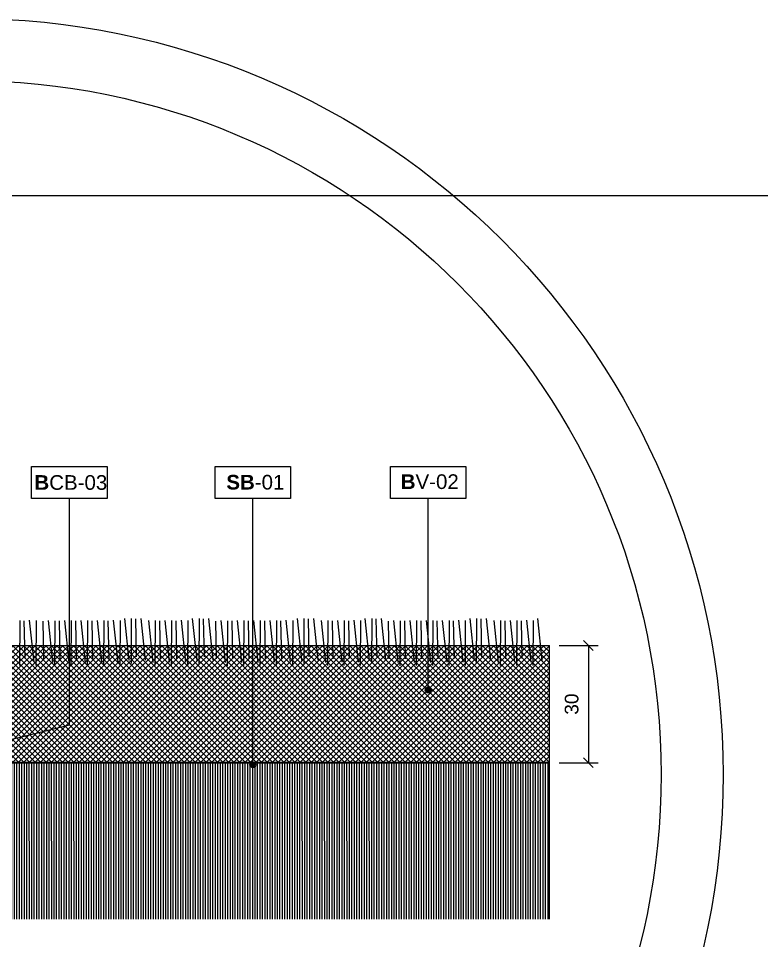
# Model space of a CAD drawing. Header units: metres. Extents: x -325 to 301, y -147 to 149.
# Drawn here: x 44.873 to 46.774, y 81.55 to 83.909 of the extents above; entities that cross this region are included whole.
import ezdxf

# ---------------------------------------------------------------- set-up
doc = ezdxf.new("R2010")
doc.units = ezdxf.units.M
doc.linetypes.add('ACAD_ISO03W100', pattern=[30, 12, -18])
doc.layers.get('Defpoints').update_dxf_attribs({"lineweight": 13})
doc.layers.add('-aux', color=50, linetype='Continuous', plot=False)
doc.layers.add('-AUX-TWQ', color=1, linetype='Continuous', plot=False)
doc.layers.add('0-TX-1_25', color=7, linetype='Continuous', true_color=0x3f4f7f)
for name, color, linetype in [('02-L-Geotextile', 32, 'Continuous'), ('A-KEYPLAN_HATCH', 7, 'Continuous'), ('A_TEXT_2', 7, 'Continuous'), ('EIT_3 TR terra vegetal', 45, 'Continuous')]:
    doc.layers.add(name, color=color, linetype=linetype)
doc.layers.add('03-TR-Paviment_04_Dry Meadow', color=7, linetype='Continuous', lineweight=5, true_color=0xd8dd88)
for name, color, linetype, lineweight in [('1-CM', 7, 'Continuous', 0), ('2-L-secció', 1, 'Continuous', 0), ('3-TR Seleccionat', 44, 'Continuous', 0)]:
    doc.layers.add(name, color=color, linetype=linetype, lineweight=lineweight)
doc.styles.get("Standard").update_dxf_attribs({"font": 'arial.ttf'})
doc.dimstyles.new('ISO-25', dxfattribs={"dimtxt": 0.1, "dimasz": 0.1, "dimexe": 0.1, "dimexo": 0.1, "dimgap": 0.1, "dimtad": 1, "dimdec": 0, "dimlfac": 100, "dimzin": 9, "dimtxsty": 'Standard', "dimblk": 'OBLIQUE', "dimcen": 0.1, "dimadec": 0, "dimazin": 0, "dimtfac": 1, "dimtdec": 0, "dimtmove": 0, "dimatfit": 3, "dimldrblk": 'OBLIQUE', "dimfxl": 1, "dimarcsym": 0})

# ---------------------------------------------------------------- blocks, each defined once
blk = doc.blocks.new('hatch keyplan 2')
at = {"layer": 'A-KEYPLAN_HATCH'}
blk.add_lwpolyline([(0, 0.00548), (0.01287, 0.00548), (0.01287, 0), (0, 0)], close=True, dxfattribs=at)
blk = doc.blocks.new('hatch keyplan')
at = {"layer": 'A-KEYPLAN_HATCH'}
blk.add_blockref('hatch keyplan 2', (1.43058, 0.85215), dxfattribs=at)
blk = doc.blocks.new('B-CB03')
at = {"layer": 'A-KEYPLAN_HATCH'}
blk.add_blockref('hatch keyplan', (-1.43058, -0.85215), dxfattribs=at)
at = {"layer": 'A_TEXT_2', "insert": (-0.0008, 0.00398), "char_height": 0.0025, "attachment_point": 1}
blk.add_mtext_dynamic_manual_height_columns('\\pi0.00128;{\\fArial|b1|i0|c0|p34;B}CB-03', width=0.0145619, gutter_width=0.015, heights=[0], dxfattribs=at)
blk = doc.blocks.new('B-V02')
at = {"layer": 'A-KEYPLAN_HATCH'}
blk.add_blockref('hatch keyplan', (-1.43058, -0.85215), dxfattribs=at)
at = {"layer": 'A_TEXT_2', "insert": (-0.0008, 0.00412), "char_height": 0.0025, "attachment_point": 1}
blk.add_mtext_dynamic_manual_height_columns('\\pi0.00255;{\\fArial|b1|i0|c0|p34;B}V-02', width=0.0145619, gutter_width=0.015, heights=[0], dxfattribs=at)
blk = doc.blocks.new('SB-01')
at = {"layer": 'A-KEYPLAN_HATCH'}
blk.add_blockref('hatch keyplan', (-1.43058, -0.85215), dxfattribs=at)
at = {"layer": 'A_TEXT_2', "insert": (-0.0008, 0.00403), "char_height": 0.0025, "attachment_point": 1}
blk.add_mtext_dynamic_manual_height_columns('\\pi0.00271;{\\fArial|b1|i0|c0|p34;SB}-01', width=0.0145619, gutter_width=0.015, heights=[0], dxfattribs=at)
blk = doc.blocks.new('_Oblique')
at = {"color": 0, "lineweight": -2}
blk.add_line((-0.5, -0.5), (0.5, 0.5), dxfattribs=at)
blk = doc.blocks.new('*D1077')
at = {"layer": '0-TX-1_25', "color": 0, "lineweight": -2, "transparency": 16777216}
for p, q in [((46.2565, 82.3052), (46.3564, 82.3052)), ((46.3314, 82.3052), (46.3314, 82.0052)), ((46.2565, 82.0052), (46.3564, 82.0052))]:
    blk.add_line(p, q, dxfattribs=at)
at = {"layer": 'Defpoints', "color": 0, "transparency": 16777216}
for p in [(46.2315, 82.3052), (46.2315, 82.0052), (46.3314, 82.0052)]:
    blk.add_point(p, dxfattribs=at)
at = {"layer": '0-TX-1_25', "color": 0, "lineweight": -2, "transparency": 16777216, "xscale": 0.025, "yscale": 0.025, "zscale": 0.025}
for p, rotation in [((46.3314, 82.3052), 90), ((46.3314, 82.0052), 270)]:
    blk.add_blockref('_Oblique', p, dxfattribs=dict(at, rotation=rotation))
at = {"layer": '0-TX-1_25', "color": 0, "transparency": 16777216, "insert": (46.2886, 82.1552), "char_height": 0.035, "attachment_point": 5, "rotation": 90}
blk.add_mtext('30', dxfattribs=at)
blk = doc.blocks.new('POINT')
at = {"layer": '0-TX-1_25'}
h = blk.add_hatch(dxfattribs=at)
h.set_pattern_fill('ANGLE', color=256)
h.set_pattern_definition([(0, (-83.747, -12.726), (0, 6.985), [5.08, -1.905]), (90, (-83.747, -12.726), (-6.985, 4e-16), [5.08, -1.905])])
edge = h.paths.add_edge_path()
edge.add_arc((0, 0), 0.0075, 0, 360)
h = blk.add_hatch(color=256, dxfattribs=at)
h.dxf.hatch_style = 1
edge = h.paths.add_edge_path()
edge.add_arc((0, 0), 0.0075, 0, 360)
blk.add_circle((0, 0), 0.0075, dxfattribs=at)

msp = doc.modelspace()

# ---------------------------------------------------------------- hatches: boundary and pattern name
at = {"layer": '3-TR Seleccionat'}
h = msp.add_hatch(dxfattribs=at)
h.set_pattern_fill('ANSI31', color=256, scale=0.002, angle=225, style=0)
h.set_pattern_definition([(270, (441121.00633, -650754.7612), (-0.00635, -2e-18), [])])
h.paths.add_polyline_path([(44.6168, 81.8224), (43.2314, 81.8192), (43.2315, 81.6052), (46.2317, 81.6052), (46.2313, 82.0052), (45.5067, 82.0052), (44.8043, 82.0052), (44.6586, 82.0052)])
at = {"layer": 'EIT_3 TR terra vegetal'}
h = msp.add_hatch(dxfattribs=at)
h.set_pattern_fill('_USER', color=256, scale=0.01, angle=45, style=0, double=1, pattern_type=0)
h.set_pattern_definition([(45, (419517.31031, 4594373.946145), (-0.007071067811865, 0.007071067811865), []), (135, (419517.31031, 4594373.946145), (-0.007071067811865, -0.007071067811865), [])])
h.paths.add_polyline_path([(46.2315, 82.0052), (46.2315, 82.3052), (44.7815, 82.3052), (44.7815, 82.1052), (44.8043, 82.0052), (45.445, 82.0052)])

# ---------------------------------------------------------------- linework, layer by layer
at = {"layer": '-aux'}
msp.add_lwpolyline([(12.2345, 83.4567), (142.2345, 83.4567)], dxfattribs=at)
at = {"layer": '-AUX-TWQ'}
for radius in [1.9345, 1.7757]:
    msp.add_circle((44.7418, 81.975), radius, dxfattribs=at)
at = {"layer": '0-TX-1_25'}
for points in [[(44.7391, 82.0364), (45.0034, 82.1024), (45.0034, 82.6813)], [(45.4729, 82.0002), (45.4729, 82.6813)], [(45.9216, 82.1913), (45.9216, 82.6813)]]:
    msp.add_lwpolyline(points, dxfattribs=at)
at = {"layer": '02-L-Geotextile', "linetype": 'ACAD_ISO03W100', "ltscale": 0.002, "const_width": 0.005}
msp.add_lwpolyline([(44.8043, 82.0052), (46.2315, 82.0052)], dxfattribs=at)
at = {"layer": '03-TR-Paviment_04_Dry Meadow'}
for p, q in [((44.8765, 82.3693), (44.8758, 82.2541)), ((44.8873, 82.3686), (44.8893, 82.2717)), ((44.9009, 82.3697), (44.9121, 82.2624)), ((44.9181, 82.3695), (44.9174, 82.2543)), ((44.9355, 82.3678), (44.9376, 82.2709)), ((44.9491, 82.3689), (44.9603, 82.2616)), ((44.9664, 82.3687), (44.9657, 82.2534)), ((44.9772, 82.368), (44.9792, 82.2711)), ((44.9908, 82.3691), (45.002, 82.2618)), ((45.008, 82.3689), (45.0073, 82.2537)), ((45.0189, 82.3682), (45.0209, 82.2713)), ((45.0325, 82.3693), (45.0436, 82.262)), ((45.0497, 82.3691), (45.049, 82.2539)), ((45.0605, 82.3684), (45.0626, 82.2715)), ((45.0741, 82.3695), (45.0853, 82.2622)), ((45.0914, 82.3693), (45.0907, 82.2541)), ((45.1022, 82.3686), (45.1043, 82.2717)), ((45.1158, 82.3697), (45.127, 82.2624)), ((45.1331, 82.3695), (45.1324, 82.2543)), ((45.1446, 82.3744), (45.1557, 82.2671)), ((45.1618, 82.3742), (45.1611, 82.259)), ((45.1726, 82.3735), (45.1747, 82.2766)), ((45.1862, 82.3746), (45.1974, 82.2673)), ((45.2058, 82.3693), (45.217, 82.262)), ((45.2231, 82.3691), (45.2224, 82.2539)), ((45.2339, 82.3684), (45.2359, 82.2715)), ((45.2475, 82.3695), (45.2587, 82.2622)), ((45.2647, 82.3693), (45.264, 82.2541)), ((45.2756, 82.3686), (45.2776, 82.2717)), ((45.2891, 82.3697), (45.3003, 82.2624)), ((45.3064, 82.3695), (45.3057, 82.2543)), ((45.3179, 82.3744), (45.3291, 82.2671)), ((45.3352, 82.3742), (45.3345, 82.259)), ((45.346, 82.3735), (45.348, 82.2766)), ((45.3596, 82.3746), (45.3708, 82.2673)), ((45.3773, 82.3678), (45.3793, 82.2709)), ((45.3909, 82.3689), (45.402, 82.2616)), ((45.4081, 82.3687), (45.4074, 82.2534)), ((45.4189, 82.368), (45.421, 82.2711)), ((45.4325, 82.3691), (45.4437, 82.2618)), ((45.4498, 82.3689), (45.4491, 82.2537)), ((45.4606, 82.3682), (45.4627, 82.2713)), ((45.4742, 82.3693), (45.4854, 82.262)), ((45.4915, 82.3691), (45.4908, 82.2539)), ((45.5023, 82.3684), (45.5043, 82.2715)), ((45.5159, 82.3695), (45.527, 82.2622)), ((45.5331, 82.3693), (45.5324, 82.2541)), ((45.544, 82.3686), (45.546, 82.2717)), ((45.5575, 82.3697), (45.5687, 82.2624)), ((45.5748, 82.3695), (45.5741, 82.2543)), ((45.5863, 82.3744), (45.5975, 82.2671)), ((45.6036, 82.3742), (45.6029, 82.259)), ((45.6144, 82.3735), (45.6164, 82.2766)), ((45.628, 82.3746), (45.6391, 82.2673)), ((45.6475, 82.3693), (45.6587, 82.262)), ((45.6648, 82.3691), (45.6641, 82.2539)), ((45.6756, 82.3684), (45.6777, 82.2715)), ((45.6892, 82.3695), (45.7004, 82.2622)), ((45.7065, 82.3693), (45.7058, 82.2541)), ((45.7173, 82.3686), (45.7193, 82.2717)), ((45.7309, 82.3697), (45.7421, 82.2624)), ((45.7481, 82.3695), (45.7474, 82.2543)), ((45.7596, 82.3744), (45.7708, 82.2671)), ((45.7769, 82.3742), (45.7762, 82.259)), ((45.7877, 82.3735), (45.7898, 82.2766)), ((45.8013, 82.3746), (45.8125, 82.2673)), ((45.819, 82.3678), (45.821, 82.2709)), ((45.8326, 82.3689), (45.8438, 82.2616)), ((45.8499, 82.3687), (45.8492, 82.2534)), ((45.8607, 82.368), (45.8627, 82.2711)), ((45.8743, 82.3691), (45.8854, 82.2618)), ((45.8915, 82.3689), (45.8908, 82.2537)), ((45.9024, 82.3682), (45.9044, 82.2713)), ((45.9159, 82.3693), (45.9271, 82.262)), ((45.9332, 82.3691), (45.9325, 82.2539)), ((45.944, 82.3684), (45.9461, 82.2715)), ((45.9576, 82.3695), (45.9688, 82.2622)), ((45.9749, 82.3693), (45.9742, 82.2541)), ((45.9857, 82.3686), (45.9877, 82.2717)), ((45.9993, 82.3697), (46.0105, 82.2624)), ((46.0165, 82.3695), (46.0158, 82.2543)), ((46.028, 82.3744), (46.0392, 82.2671)), ((46.0453, 82.3742), (46.0446, 82.259)), ((46.0561, 82.3735), (46.0582, 82.2766)), ((46.0697, 82.3746), (46.0809, 82.2673)), ((46.0893, 82.3693), (46.1005, 82.262)), ((46.1065, 82.3691), (46.1058, 82.2539)), ((46.1174, 82.3684), (46.1194, 82.2715)), ((46.131, 82.3695), (46.1421, 82.2622)), ((46.1482, 82.3693), (46.1475, 82.2541)), ((46.159, 82.3686), (46.1611, 82.2717)), ((46.1726, 82.3697), (46.1838, 82.2624)), ((46.1899, 82.3695), (46.1892, 82.2543)), ((46.2014, 82.3744), (46.2126, 82.2671))]:
    msp.add_line(p, q, dxfattribs=at)
at = {"layer": '1-CM'}
for p, q in [((44.7815, 82.3052), (46.2315, 82.3052)), ((44.6586, 82.0052), (46.2315, 82.0052))]:
    msp.add_line(p, q, dxfattribs=at)
at = {"layer": '2-L-secció'}
msp.add_line((46.2315, 81.6052), (46.2315, 82.3052), dxfattribs=at)

# ---------------------------------------------------------------- block references
at = {"layer": '0-TX-1_25', "xscale": 15, "yscale": 15, "zscale": 15}
for name, p in [('B-CB03', (44.9068, 82.6813)), ('SB-01', (45.3764, 82.6813)), ('B-V02', (45.825, 82.6813))]:
    msp.add_blockref(name, p, dxfattribs=at)
at = {"layer": '0-TX-1_25'}
for p in [(45.9216, 82.1913), (45.4729, 82.0002)]:
    msp.add_blockref('POINT', p, dxfattribs=at)

# ---------------------------------------------------------------- dimensions: what is measured, and where the dimension line sits
dim = msp.add_linear_dim(base=(46.3314, 82.0052), p1=(46.2315, 82.3052), p2=(46.2315, 82.0052), angle=90, dimstyle='ISO-25', override={"dimtxt": 0.035, "dimasz": 0.025, "dimexe": 0.025, "dimexo": 0.025, "dimgap": 0.025, "dimblk1": 'Oblique', "dimblk2": 'Oblique', "dimsah": 1, "dimfxl": 0.1, "dimfxlon": 1, "dimarcsym": 1}, dxfattribs=at)
dim.commit()
dim.dimension.update_dxf_attribs({"geometry": '*D1077', "text_midpoint": (46.2886, 82.1552)})

doc.saveas('drawing.dxf')
